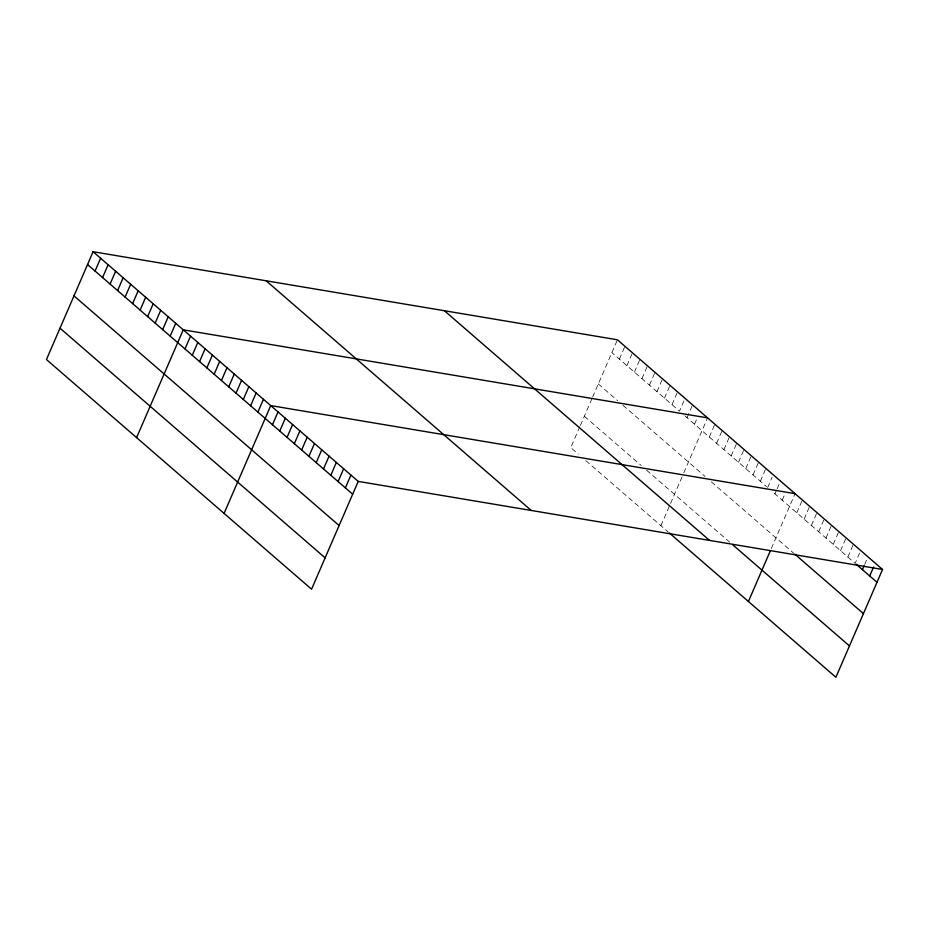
<?xml version="1.0" encoding="UTF-8"?>
<svg xmlns="http://www.w3.org/2000/svg" width="929" height="929" viewBox="0 0 929 929"><rect width="100%" height="100%" fill="white"/><g stroke="black" fill="none" stroke-linecap="round" stroke-linejoin="round"><path stroke-width="0.7" stroke-dasharray="4.64 3.48" d="M579.824 426.701L570.778 447.604L578.291 454.107M580.393 425.401L592.11 398.309M592.632 397.113L617.437 339.793M619.399 359.117L624.95 346.308M626.912 365.631L632.463 352.811M634.426 372.134L639.965 359.314M641.939 378.637L647.478 365.829M649.452 385.152L654.991 372.332M656.954 391.655L662.505 378.846M664.467 398.158L670.018 385.349M671.981 404.672L677.531 391.852M683.93 400.922L679.494 411.175L611.886 352.614M687.007 417.69L692.546 404.87M694.52 424.193L697.284 417.783M660.925 525.698L669.96 504.795M670.529 503.483L683.291 474.011M683.802 472.815L707.573 417.887M709.315 437.013L714.865 424.205M716.607 443.33L722.158 430.522M723.9 449.648L729.451 436.827M731.193 455.965L736.732 443.145M738.485 462.282L744.024 449.462M745.778 468.599L751.317 455.779M753.059 474.905L758.61 462.096M760.352 481.222L765.902 468.413M767.644 487.539L772.08 477.285M774.937 493.856L776.598 490.013M777.155 488.735L780.476 481.048M782.23 500.174L784.993 493.763M771.291 548.598L795.061 493.671M796.803 512.808L802.354 499.988M804.096 519.125L809.647 506.305M811.389 525.442L816.939 512.622M818.681 531.748L824.22 518.939M825.974 538.065L831.513 525.257M833.255 544.382L838.806 531.574M840.548 550.7L846.098 537.891M847.84 557.017L853.391 544.197M859.569 553.08L855.133 563.334L772.847 492.056M864.644 564.518L867.419 558.12M684.859 415.82L766.599 486.645M598.322 383.956L617.646 400.689M623.011 405.346L705.123 476.484M711.382 481.896L793.656 553.173M584.353 416.262L641.219 465.522M646.584 470.179L729.683 542.164M585.804 460.621L668.218 532.003"/><path stroke-width="1.39" d="M93.097 251.724L46.45 359.535L311.563 589.207L358.222 481.396L93.097 251.724L617.437 339.793L882.55 569.465L835.903 677.276L669.252 532.909M95.072 271.047L100.611 258.239M102.585 277.55L108.124 264.742M110.086 284.065L115.637 271.245M117.6 290.568L123.151 277.759M125.113 297.083L130.664 284.262M132.626 303.586L138.177 290.765M140.14 310.089L145.679 297.28M147.653 316.603L153.192 303.783M155.166 323.106L160.705 310.298M162.668 329.609L168.219 316.801M170.181 336.124L175.732 323.304M136.586 437.617L183.245 329.818L707.573 417.887M184.987 348.944L190.538 336.135M192.28 355.261L197.819 342.441M199.572 361.578L205.112 348.758M206.853 367.896L212.404 355.075M214.146 374.213L219.697 361.393M221.439 380.518L226.99 367.71M228.731 386.836L234.271 374.027M236.024 393.153L241.563 380.344M243.317 399.47L248.856 386.661M250.598 405.787L256.149 392.967M257.89 412.104L263.441 399.284M224.075 513.412L270.734 405.601L795.061 493.671M272.476 424.739L278.015 411.919M279.768 431.056L285.308 418.236M287.061 437.362L292.6 424.553M294.342 443.679L299.893 430.87M301.635 449.996L307.185 437.187M308.927 456.313L314.478 443.505M316.22 462.63L321.759 449.81M323.513 468.948L329.052 456.127M330.805 475.265L336.344 462.445M338.086 481.582L343.637 468.762M345.379 487.899L350.93 475.079M748.414 601.481L770.257 550.99M862.426 569.651L864.086 565.807M869.718 575.968L873.597 566.992M358.222 481.396L882.55 569.465M856.178 564.24L876.999 582.286M794.701 554.079L863.436 613.628M732.807 544.87L849.466 645.922M444.41 310.739L709.524 540.399M266.135 280.79L531.249 510.462M87.558 264.544L352.672 494.205M73.995 295.887L339.108 525.559M60.013 328.192L325.127 557.853"/></g></svg>
